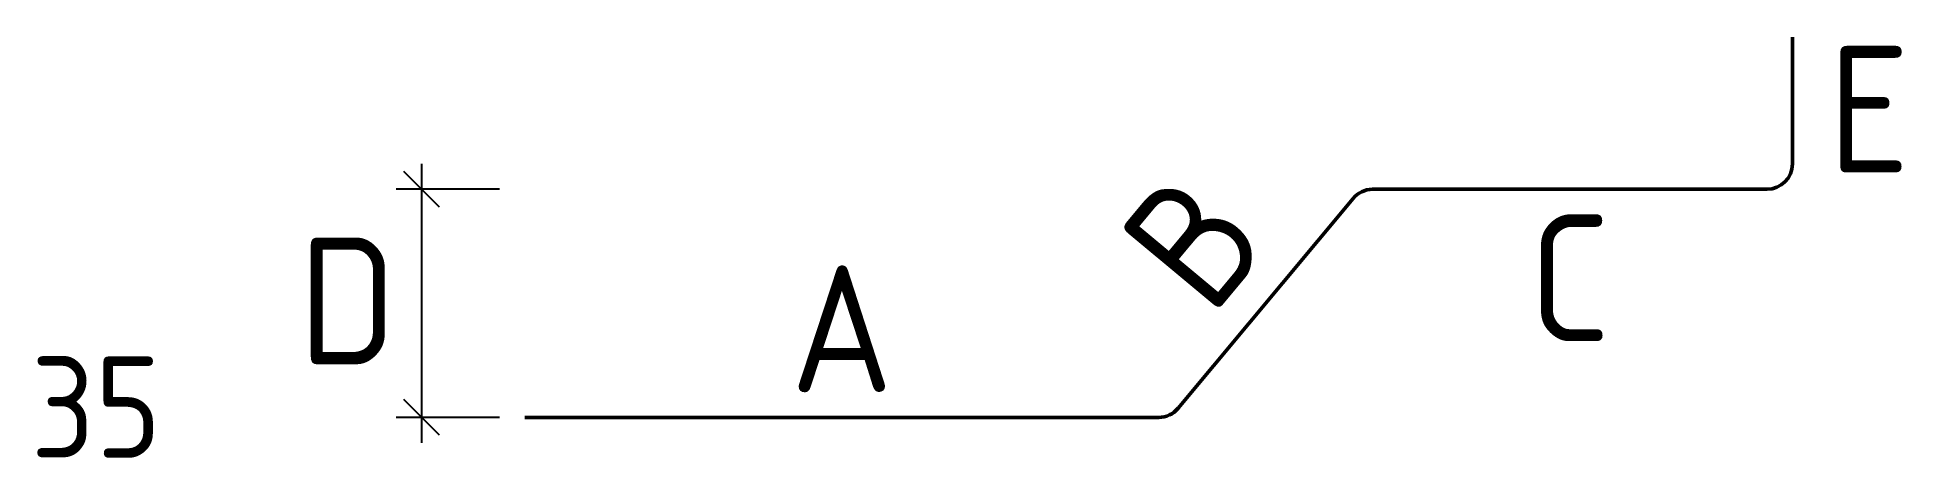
# Model space of a CAD drawing. Extents: x 234219 to 234587, y -44790 to -44707.
import ezdxf
from ezdxf.enums import TextEntityAlignment as Align

# ---------------------------------------------------------------- set-up
doc = ezdxf.new("R2010")
doc.units = 0
doc.layers.add('posedit.mtr.bar', color=7, linetype='Continuous', lineweight=50)
doc.layers.add('posedit.mtr.hidden', color=144, linetype='Continuous', plot=False)
doc.layers.add('posedit.mtr.lenght', color=183, linetype='Continuous')
doc.layers.add('posedit.mtr.text', color=3, linetype='Continuous')
doc.styles.add('posedit.ISOCPEUR', font='isocpeur.ttf', dxfattribs={"width": 0.9})

msp = doc.modelspace()

# ---------------------------------------------------------------- linework, layer by layer
at = {"layer": 'posedit.mtr.bar'}
for p, q in [((234564.97, -44707.34), (234564.97, -44732.34)), ((234443.81, -44780.54), (234478.31, -44739.14)), ((234559.97, -44737.34), (234482.15, -44737.34)), ((234439.97, -44782.34), (234314.97, -44782.34))]:
    msp.add_line(p, q, dxfattribs=at)
for centre, start, end in [((234559.97, -44732.34), 270, 0), ((234482.15, -44742.34), 90, 140.1944), ((234439.97, -44777.34), 270, 320.1944)]:
    msp.add_arc(centre, 5, start, end, dxfattribs=at)
at = {"layer": 'posedit.mtr.lenght'}
for p, q in [((234294.57, -44732.34), (234294.57, -44787.34)), ((234298.11, -44740.88), (234291.04, -44733.81)), ((234309.97, -44737.34), (234289.57, -44737.34)), ((234298.11, -44785.88), (234291.04, -44778.81)), ((234309.97, -44782.34), (234289.57, -44782.34))]:
    msp.add_line(p, q, dxfattribs=at)

# ---------------------------------------------------------------- texts
at = {"layer": 'posedit.mtr.hidden', "color": 144, "style": 'posedit.ISOCPEUR', "width": 0.9}
msp.add_text('35', height=20, dxfattribs=at).set_placement((234217.48, -44790.3))
at = {"layer": 'posedit.mtr.text', "style": 'posedit.ISOCPEUR', "width": 0.9}
msp.add_attdef('E', (234572.01, -44734.09), '', height=25, dxfattribs=at)
msp.add_attdef('B', text='', height=25, rotation=50.1944, dxfattribs=at).set_placement((234446.87, -44747.46), align=Align.MIDDLE_CENTER)
for tag, p in [('C', (234521.06, -44754.84)), ('A', (234377.47, -44764.84))]:
    msp.add_attdef(tag, text='', height=25, dxfattribs=at).set_placement(p, align=Align.MIDDLE_CENTER)
msp.add_attdef('D', text='', height=25, dxfattribs=at).set_placement((234289.7, -44759.35), align=Align.MIDDLE_RIGHT)

doc.saveas('drawing.dxf')
